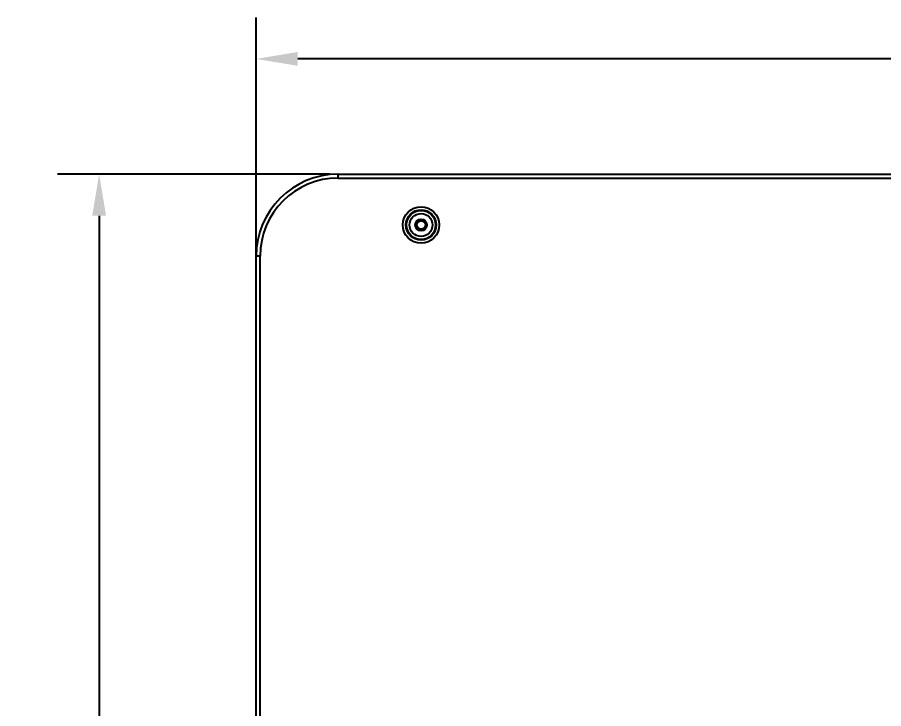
# Model space of a CAD drawing. Header units: millimetres. Extents: x 10297564 to 11610295, y -9287743 to -8409454.
# Drawn here: x 10480280 to 10491403, y -9092974 to -9084105 of the extents above; entities that cross this region are included whole.
import ezdxf

# ---------------------------------------------------------------- set-up
doc = ezdxf.new("R2010")
doc.units = ezdxf.units.MM
doc.header["$LTSCALE"] = 100
doc.layers.add('-0', color=7, linetype='Continuous')
doc.layers.add('E1', color=1, linetype='Continuous')
doc.styles.add('HL-S1', font='DotumChe.ttf')
doc.styles.add('MG', font='malgun.ttf')
doc.dimstyles.new('HL-100', dxfattribs={"dimscale": 100, "dimtxt": 3, "dimasz": 4, "dimexe": 2, "dimexo": 2, "dimgap": 1, "dimtad": 1, "dimdec": 0, "dimzin": 0, "dimlunit": 6, "dimtxsty": 'HL-S1', "dimblk": 'DOTSMALL', "dimcen": 4, "dimdle": 2, "dimclrd": 256, "dimclre": 256, "dimclrt": 4, "dimazin": 0, "dimtfac": 1, "dimtdec": 0, "dimtix": 1, "dimtmove": 2, "dimatfit": 3, "dimldrblk": 'DOTSMALL', "dimfxl": 1.5, "dimtolj": 1, "dimtzin": 0, "dimlwd": -1, "dimlwe": -1, "dimarcsym": 0})

# ---------------------------------------------------------------- blocks, each defined once
blk = doc.blocks.new('*D98')
at = {"layer": 'defpoints', "color": 0, "transparency": 16777216}
for p in [(85654.7, 47664.1), (101012.2, 44707.6), (85654.7, 44010.7)]:
    blk.add_point(p, dxfattribs=at)
at = {"layer": 'E1', "color": 1, "transparency": 16777216}
for p, q in [((85654.7, 44410.7), (85654.7, 48064.1)), ((101012.2, 45107.6), (101012.2, 48064.1)), ((100612.2, 47664.1), (86054.7, 47664.1))]:
    blk.add_line(p, q, dxfattribs=at)
for points in [[(86054.7, 47730.8), (86054.7, 47597.5), (85654.7, 47664.1)], [(100612.2, 47730.8), (100612.2, 47597.5), (101012.2, 47664.1)]]:
    blk.add_solid(points, dxfattribs=at)
at = {"layer": 'E1', "color": 7, "transparency": 16777216, "insert": (93333.4, 48123.8), "char_height": 500, "attachment_point": 5, "style": 'MG'}
blk.add_mtext('\\A1;1020', dxfattribs=at)
blk = doc.blocks.new('_DotSmall')
at = {"color": 0, "linetype": 'ByBlock', "const_width": 0.5}
blk.add_lwpolyline([(-0.0625, 0, 1), (0.0625, 0, 1)], format="xyb", close=True, dxfattribs=at)
blk = doc.blocks.new('*D99')
at = {"layer": 'defpoints', "color": 0, "transparency": 16777216}
for p in [(86759.1, 46555.5), (84142.4, 34365.7), (87403.5, 34365.7)]:
    blk.add_point(p, dxfattribs=at)
at = {"layer": 'E1', "color": 1, "transparency": 16777216}
for p, q in [((86359.1, 46555.5), (83742.4, 46555.5)), ((84142.4, 46155.5), (84142.4, 34765.7)), ((87003.5, 34365.7), (83742.4, 34365.7))]:
    blk.add_line(p, q, dxfattribs=at)
for points in [[(84075.7, 46155.5), (84209, 46155.5), (84142.4, 46555.5)], [(84075.7, 34765.7), (84209, 34765.7), (84142.4, 34365.7)]]:
    blk.add_solid(points, dxfattribs=at)
at = {"layer": 'E1', "color": 7, "transparency": 16777216, "insert": (83615.6, 40473.3), "char_height": 500, "attachment_point": 5, "rotation": 90, "style": 'MG'}
blk.add_mtext('\\A1;810', dxfattribs=at)
blk = doc.blocks.new('인버터 외형도')
at = {"layer": '-0', "linetype": 'Continuous'}
for p, q in [((86444.8, 46517.9), (86444.8, 46555.5)), ((86444.8, 46555.5), (99025.7, 46555.5)), ((86444.8, 46517.9), (99025.7, 46517.9)), ((85654.7, 36435.1), (85654.7, 45765.4)), ((85692.3, 45765.4), (85654.7, 45765.4)), ((85692.3, 36435.1), (85692.3, 45765.4))]:
    blk.add_line(p, q, dxfattribs=at)
for radius in [175.6, 146, 139.9, 110.3, 56.4, 48.9, 41.4]:
    blk.add_circle((87242.4, 46066.4), radius, dxfattribs=at)
for centre, radius, start, end in [((86444.8, 45765.4), 790.1, 90, 180), ((86444.8, 45765.4), 752.4, 90, 180), ((87242.4, 46066.4), 45.1, 165, 105)]:
    blk.add_arc(centre, radius, start, end, dxfattribs=at)
at = {"layer": 'E1'}
dim = blk.add_linear_dim(base=(85654.7, 47664.1), p1=(101012.2, 44707.6), p2=(85654.7, 44010.7), text='1020', dimstyle='HL-100', override={"dimscale": 200, "dimtxt": 2.5, "dimasz": 2, "dimtxsty": 'MG', "dimsah": 1, "dimclrd": 1, "dimclre": 1, "dimclrt": 7}, dxfattribs=at)
dim.commit()
dim.dimension.update_dxf_attribs({"geometry": '*D98', "text_midpoint": (93333.4, 48123.8)})
dim = blk.add_linear_dim(base=(84142.4, 34365.7), p1=(86759.1, 46555.5), p2=(87403.5, 34365.7), angle=90, text='810', dimstyle='HL-100', override={"dimscale": 200, "dimtxt": 2.5, "dimasz": 2, "dimtxsty": 'MG', "dimsah": 1, "dimclrd": 1, "dimclre": 1, "dimclrt": 7}, dxfattribs=at)
dim.commit()
dim.dimension.update_dxf_attribs({"geometry": '*D99', "text_midpoint": (83615.6, 40473.3), "dimtype": 160})

msp = doc.modelspace()

# ---------------------------------------------------------------- block references
at = {"xscale": 1.333333333333333, "yscale": 1.333333333333333, "zscale": 1.333333333333333}
msp.add_blockref('인버터 외형도', (10369140.6, -9148191), dxfattribs=at)

doc.saveas('drawing.dxf')
